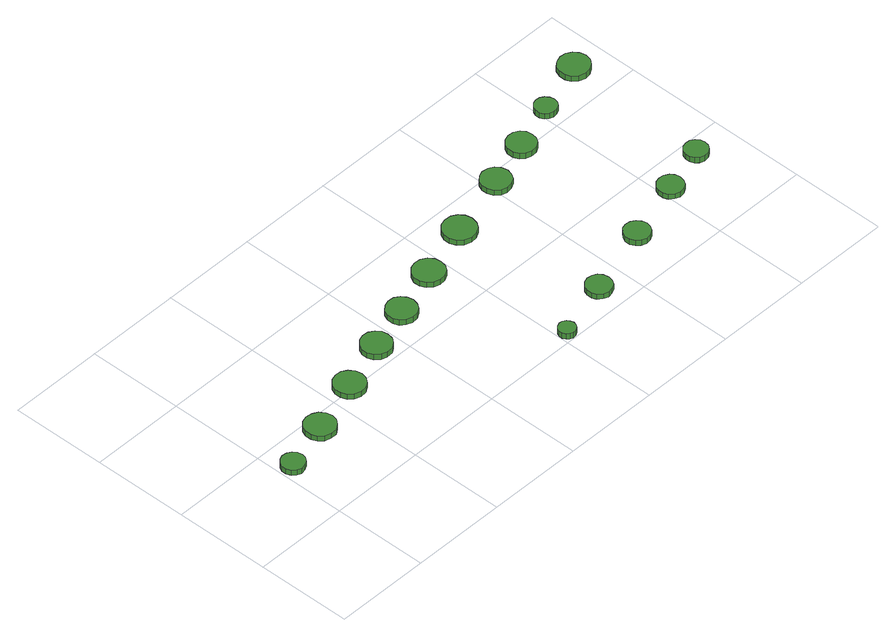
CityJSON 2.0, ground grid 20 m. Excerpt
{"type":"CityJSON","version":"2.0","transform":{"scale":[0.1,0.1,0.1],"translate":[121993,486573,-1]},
"CityObjects":{
"tree1":{"type":"SolitaryVegetationObject","attributes":{"function":"something"},"geometry":[{"type":"MultiSurface","lod":"1","boundaries":[[[0,1,2,3,4,5,6,7,8,9,10,11,12,13,14]],[[15,16,17,18,19,20,21,22,23,24,25,26,27,28,29]],[[0,29,28,1]],[[1,28,27,2]],[[2,27,26,3]],[[3,26,25,4]],[[4,25,24,5]],[[5,24,23,6]],[[6,23,22,7]],[[7,22,21,8]],[[8,21,20,9]],[[9,20,19,10]],[[10,19,18,11]],[[11,18,17,12]],[[12,17,16,13]],[[13,16,15,14]],[[14,15,29,0]]]}]},
"tree2":{"type":"SolitaryVegetationObject","attributes":{"function":"something"},"geometry":[{"type":"MultiSurface","lod":"1","boundaries":[[[30,31,32,33,34,35,36,37,38,39,40,41,42,43,44]],[[45,46,47,48,49,50,51,52,53,54,55,56,57,58,59]],[[30,59,58,31]],[[31,58,57,32]],[[32,57,56,33]],[[33,56,55,34]],[[34,55,54,35]],[[35,54,53,36]],[[36,53,52,37]],[[37,52,51,38]],[[38,51,50,39]],[[39,50,49,40]],[[40,49,48,41]],[[41,48,47,42]],[[42,47,46,43]],[[43,46,45,44]],[[44,45,59,30]]]}]},
"tree3":{"type":"SolitaryVegetationObject","attributes":{"function":"something"},"geometry":[{"type":"MultiSurface","lod":"1","boundaries":[[[60,61,62,63,64,65,66,67,68,69,70,71,72,73,74]],[[75,76,77,78,79,80,81,82,83,84,85,86,87,88,89]],[[60,89,88,61]],[[61,88,87,62]],[[62,87,86,63]],[[63,86,85,64]],[[64,85,84,65]],[[65,84,83,66]],[[66,83,82,67]],[[67,82,81,68]],[[68,81,80,69]],[[69,80,79,70]],[[70,79,78,71]],[[71,78,77,72]],[[72,77,76,73]],[[73,76,75,74]],[[74,75,89,60]]]}]},
"tree4":{"type":"SolitaryVegetationObject","attributes":{"function":"something"},"geometry":[{"type":"MultiSurface","lod":"1","boundaries":[[[90,91,92,93,94,95,96,97,98,99,100,101,102,103,104]],[[105,106,107,108,109,110,111,112,113,114,115,116,117,118,119]],[[90,119,118,91]],[[91,118,117,92]],[[92,117,116,93]],[[93,116,115,94]],[[94,115,114,95]],[[95,114,113,96]],[[96,113,112,97]],[[97,112,111,98]],[[98,111,110,99]],[[99,110,109,100]],[[100,109,108,101]],[[101,108,107,102]],[[102,107,106,103]],[[103,106,105,104]],[[104,105,119,90]]]}]},
"tree5":{"type":"SolitaryVegetationObject","attributes":{"function":"something"},"geometry":[{"type":"MultiSurface","lod":"1","boundaries":[[[120,121,122,123,124,125,126,127,128,129,130,131,132,133,134]],[[135,136,137,138,139,140,141,142,143,144,145,146,147,148,149]],[[120,149,148,121]],[[121,148,147,122]],[[122,147,146,123]],[[123,146,145,124]],[[124,145,144,125]],[[125,144,143,126]],[[126,143,142,127]],[[127,142,141,128]],[[128,141,140,129]],[[129,140,139,130]],[[130,139,138,131]],[[131,138,137,132]],[[132,137,136,133]],[[133,136,135,134]],[[134,135,149,120]]]}]},
"tree6":{"type":"SolitaryVegetationObject","attributes":{"function":"something"},"geometry":[{"type":"MultiSurface","lod":"1","boundaries":[[[150,151,152,153,154,155,156,157,158,159,160,161,162,163,164]],[[165,166,167,168,169,170,171,172,173,174,175,176,177,178,179]],[[150,179,178,151]],[[151,178,177,152]],[[152,177,176,153]],[[153,176,175,154]],[[154,175,174,155]],[[155,174,173,156]],[[156,173,172,157]],[[157,172,171,158]],[[158,171,170,159]],[[159,170,169,160]],[[160,169,168,161]],[[161,168,167,162]],[[162,167,166,163]],[[163,166,165,164]],[[164,165,179,150]]]}]},
"tree7":{"type":"SolitaryVegetationObject","attributes":{"function":"something"},"geometry":[{"type":"MultiSurface","lod":"1","boundaries":[[[180,181,182,183,184,185,186,187,188,189,190,191,192,193,194]],[[195,196,197,198,199,200,201,202,203,204,205,206,207,208,209]],[[180,209,208,181]],[[181,208,207,182]],[[182,207,206,183]],[[183,206,205,184]],[[184,205,204,185]],[[185,204,203,186]],[[186,203,202,187]],[[187,202,201,188]],[[188,201,200,189]],[[189,200,199,190]],[[190,199,198,191]],[[191,198,197,192]],[[192,197,196,193]],[[193,196,195,194]],[[194,195,209,180]]]}]},
"tree8":{"type":"SolitaryVegetationObject","attributes":{"function":"something"},"geometry":[{"type":"MultiSurface","lod":"1","boundaries":[[[210,211,212,213,214,215,216,217,218,219,220,221,222,223,224]],[[225,226,227,228,229,230,231,232,233,234,235,236,237,238,239]],[[210,239,238,211]],[[211,238,237,212]],[[212,237,236,213]],[[213,236,235,214]],[[214,235,234,215]],[[215,234,233,216]],[[216,233,232,217]],[[217,232,231,218]],[[218,231,230,219]],[[219,230,229,220]],[[220,229,228,221]],[[221,228,227,222]],[[222,227,226,223]],[[223,226,225,224]],[[224,225,239,210]]]}]},
"tree9":{"type":"SolitaryVegetationObject","attributes":{"function":"something"},"geometry":[{"type":"MultiSurface","lod":"1","boundaries":[[[240,241,242,243,244,245,246,247,248,249,250,251,252,253,254]],[[255,256,257,258,259,260,261,262,263,264,265,266,267,268,269]],[[240,269,268,241]],[[241,268,267,242]],[[242,267,266,243]],[[243,266,265,244]],[[244,265,264,245]],[[245,264,263,246]],[[246,263,262,247]],[[247,262,261,248]],[[248,261,260,249]],[[249,260,259,250]],[[250,259,258,251]],[[251,258,257,252]],[[252,257,256,253]],[[253,256,255,254]],[[254,255,269,240]]]}]},
"tree10":{"type":"SolitaryVegetationObject","attributes":{"function":"something"},"geometry":[{"type":"MultiSurface","lod":"1","boundaries":[[[270,271,272,273,274,275,276,277,278,279,280,281,282,283,284]],[[285,286,287,288,289,290,291,292,293,294,295,296,297,298,299]],[[270,299,298,271]],[[271,298,297,272]],[[272,297,296,273]],[[273,296,295,274]],[[274,295,294,275]],[[275,294,293,276]],[[276,293,292,277]],[[277,292,291,278]],[[278,291,290,279]],[[279,290,289,280]],[[280,289,288,281]],[[281,288,287,282]],[[282,287,286,283]],[[283,286,285,284]],[[284,285,299,270]]]}]},
"tree11":{"type":"SolitaryVegetationObject","attributes":{"function":"something"},"geometry":[{"type":"MultiSurface","lod":"1","boundaries":[[[300,301,302,303,304,305,306,307,308,309,310,311,312,313,314]],[[315,316,317,318,319,320,321,322,323,324,325,326,327,328,329]],[[300,329,328,301]],[[301,328,327,302]],[[302,327,326,303]],[[303,326,325,304]],[[304,325,324,305]],[[305,324,323,306]],[[306,323,322,307]],[[307,322,321,308]],[[308,321,320,309]],[[309,320,319,310]],[[310,319,318,311]],[[311,318,317,312]],[[312,317,316,313]],[[313,316,315,314]],[[314,315,329,300]]]}]},
"tree12":{"type":"SolitaryVegetationObject","attributes":{"function":"something"},"geometry":[{"type":"MultiSurface","lod":"1","boundaries":[[[330,331,332,333,334,335,336,337,338,339,340,341,342,343,344]],[[345,346,347,348,349,350,351,352,353,354,355,356,357,358,359]],[[330,359,358,331]],[[331,358,357,332]],[[332,357,356,333]],[[333,356,355,334]],[[334,355,354,335]],[[335,354,353,336]],[[336,353,352,337]],[[337,352,351,338]],[[338,351,350,339]],[[339,350,349,340]],[[340,349,348,341]],[[341,348,347,342]],[[342,347,346,343]],[[343,346,345,344]],[[344,345,359,330]]]}]},
"tree13":{"type":"SolitaryVegetationObject","attributes":{"function":"something"},"geometry":[{"type":"MultiSurface","lod":"1","boundaries":[[[360,361,362,363,364,365,366,367,368,369,370,371,372,373,374]],[[375,376,377,378,379,380,381,382,383,384,385,386,387,388,389]],[[360,389,388,361]],[[361,388,387,362]],[[362,387,386,363]],[[363,386,385,364]],[[364,385,384,365]],[[365,384,383,366]],[[366,383,382,367]],[[367,382,381,368]],[[368,381,380,369]],[[369,380,379,370]],[[370,379,378,371]],[[371,378,377,372]],[[372,377,376,373]],[[373,376,375,374]],[[374,375,389,360]]]}]},
"tree14":{"type":"SolitaryVegetationObject","attributes":{"function":"something"},"geometry":[{"type":"MultiSurface","lod":"1","boundaries":[[[390,391,392,393,394,395,396,397,398,399,400,401,402,403,404]],[[405,406,407,408,409,410,411,412,413,414,415,416,417,418,419]],[[390,419,418,391]],[[391,418,417,392]],[[392,417,416,393]],[[393,416,415,394]],[[394,415,414,395]],[[395,414,413,396]],[[396,413,412,397]],[[397,412,411,398]],[[398,411,410,399]],[[399,410,409,400]],[[400,409,408,401]],[[401,408,407,402]],[[402,407,406,403]],[[403,406,405,404]],[[404,405,419,390]]]}]},
"tree15":{"type":"SolitaryVegetationObject","attributes":{"function":"something"},"geometry":[{"type":"MultiSurface","lod":"1","boundaries":[[[420,421,422,423,424,425,426,427,428,429,430,431,432,433,434]],[[435,436,437,438,439,440,441,442,443,444,445,446,447,448,449]],[[420,449,448,421]],[[421,448,447,422]],[[422,447,446,423]],[[423,446,445,424]],[[424,445,444,425]],[[425,444,443,426]],[[426,443,442,427]],[[427,442,441,428]],[[428,441,440,429]],[[429,440,439,430]],[[430,439,438,431]],[[431,438,437,432]],[[432,437,436,433]],[[433,436,435,434]],[[434,435,449,420]]]}]},
"tree16":{"type":"SolitaryVegetationObject","attributes":{"function":"something"},"geometry":[{"type":"MultiSurface","lod":"1","boundaries":[[[450,451,452,453,454,455,456,457,458,459,460,461,462,463,464]],[[465,466,467,468,469,470,471,472,473,474,475,476,477,478,479]],[[450,479,478,451]],[[451,478,477,452]],[[452,477,476,453]],[[453,476,475,454]],[[454,475,474,455]],[[455,474,473,456]],[[456,473,472,457]],[[457,472,471,458]],[[458,471,470,459]],[[459,470,469,460]],[[460,469,468,461]],[[461,468,467,462]],[[462,467,466,463]],[[463,466,465,464]],[[464,465,479,450]]]}]}
},
"vertices":[
[54,141,17],[52,151,17],[46,159,17],[37,164,17],[27,165,17],[18,162,17],[10,155,17],[6,146,17],[6,136,17],[10,126,17],[18,120,17],[27,116,17],[37,118,17],[46,123,17],[52,131,17],[52,131,5],[46,123,5],[37,118,5],[27,116,5],[18,120,5],[10,126,5],[6,136,5],[6,146,5],[10,155,5],[18,162,5],[27,165,5],[37,164,5],[46,159,5],[52,151,5],[54,141,5],
[165,171,17],[162,184,17],[154,195,17],[143,201,17],[130,203,17],[117,199,17],[107,190,17],[102,178,17],[102,165,17],[107,153,17],[117,144,17],[130,140,17],[143,141,17],[154,148,17],[162,158,17],[162,158,5],[154,148,5],[143,141,5],[130,140,5],[117,144,5],[107,153,5],[102,165,5],[102,178,5],[107,190,5],[117,199,5],[130,203,5],[143,201,5],[154,195,5],[162,184,5],[165,171,5],
[281,207,17],[278,220,17],[270,231,17],[259,238,17],[246,239,17],[233,235,17],[223,226,17],[218,214,17],[218,201,17],[223,188,17],[233,180,17],[246,175,17],[259,177,17],[270,183,17],[278,194,17],[278,194,5],[270,183,5],[259,177,5],[246,175,5],[233,180,5],[223,188,5],[218,201,5],[218,214,5],[223,226,5],[233,235,5],[246,239,5],[259,238,5],[270,231,5],[278,220,5],[281,207,5],
[387,242,18],[385,255,18],[377,265,18],[366,272,18],[353,273,18],[341,269,18],[331,260,18],[326,249,18],[326,236,18],[331,224,18],[341,215,18],[353,211,18],[366,212,18],[377,219,18],[385,229,18],[385,229,5],[377,219,5],[366,212,5],[353,211,5],[341,215,5],[331,224,5],[326,236,5],[326,249,5],[331,260,5],[341,269,5],[353,273,5],[366,272,5],[377,265,5],[385,255,5],[387,242,5],
[484,270,18],[481,283,18],[474,293,18],[463,300,18],[450,301,18],[438,297,18],[428,289,18],[423,277,18],[423,264,18],[428,252,18],[438,244,18],[450,240,18],[463,241,18],[474,247,18],[481,258,18],[481,258,5],[474,247,5],[463,241,5],[450,240,5],[438,244,5],[428,252,5],[423,264,5],[423,277,5],[428,289,5],[438,297,5],[450,301,5],[463,300,5],[474,293,5],[481,283,5],[484,270,5],
[637,20,18],[635,27,18],[631,33,18],[624,37,18],[617,38,18],[610,35,18],[605,30,18],[602,24,18],[602,16,18],[605,10,18],[610,5,18],[617,2,18],[624,3,18],[631,7,18],[635,13,18],[635,13,5],[631,7,5],[624,3,5],[617,2,5],[610,5,5],[605,10,5],[602,16,5],[602,24,5],[605,30,5],[610,35,5],[617,38,5],[624,37,5],[631,33,5],[635,27,5],[637,20,5],
[591,303,17],[589,316,17],[581,327,17],[569,334,17],[556,335,17],[543,331,17],[533,322,17],[527,310,17],[527,296,17],[533,284,17],[543,275,17],[556,271,17],[569,272,17],[581,279,17],[589,290,17],[589,290,5],[581,279,5],[569,272,5],[556,271,5],[543,275,5],[533,284,5],[527,296,5],[527,310,5],[533,322,5],[543,331,5],[556,335,5],[569,334,5],[581,327,5],[589,316,5],[591,303,5],
[766,55,18],[764,66,18],[758,75,18],[748,80,18],[737,81,18],[727,78,18],[718,70,18],[714,60,18],[714,49,18],[718,39,18],[727,32,18],[737,28,18],[748,30,18],[758,35,18],[764,44,18],[764,44,6],[758,35,6],[748,30,6],[737,28,6],[727,32,6],[718,39,6],[714,49,6],[714,60,6],[718,70,6],[727,78,6],[737,81,6],[748,80,6],[758,75,6],[764,66,6],[766,55,6],
[712,339,17],[709,353,17],[701,364,17],[689,371,17],[675,372,17],[661,368,17],[651,359,17],[645,346,17],[645,332,17],[651,319,17],[661,310,17],[675,305,17],[689,307,17],[701,314,17],[709,325,17],[709,325,5],[701,314,5],[689,307,5],[675,305,5],[661,310,5],[651,319,5],[645,332,5],[645,346,5],[651,359,5],[661,368,5],[675,372,5],[689,371,5],[701,364,5],[709,353,5],[712,339,5],
[916,101,18],[913,111,18],[907,120,18],[897,126,18],[886,127,18],[876,124,18],[868,116,18],[863,106,18],[863,95,18],[868,85,18],[876,78,18],[886,74,18],[897,75,18],[907,81,18],[913,90,18],[913,90,5],[907,81,5],[897,75,5],[886,74,5],[876,78,5],[868,85,5],[863,95,5],[863,106,5],[868,116,5],[876,124,5],[886,127,5],[897,126,5],[907,120,5],[913,111,5],[916,101,5],
[847,378,17],[844,391,17],[837,401,17],[826,407,17],[813,409,17],[801,405,17],[791,396,17],[786,384,17],[786,372,17],[791,360,17],[801,351,17],[813,347,17],[826,349,17],[837,355,17],[844,366,17],[844,366,5],[837,355,5],[826,349,5],[813,347,5],[801,351,5],[791,360,5],[786,372,5],[786,384,5],[791,396,5],[801,405,5],[813,409,5],[826,407,5],[837,401,5],[844,391,5],[847,378,5],
[943,407,20],[941,420,20],[934,430,20],[923,436,20],[911,437,20],[899,433,20],[890,425,20],[885,414,20],[885,401,20],[890,390,20],[899,382,20],[911,378,20],[923,379,20],[934,385,20],[941,395,20],[941,395,7],[934,385,7],[923,379,7],[911,378,7],[899,382,7],[890,390,7],[885,401,7],[885,414,7],[890,425,7],[899,433,7],[911,437,7],[923,436,7],[934,430,7],[941,420,7],[943,407,7],
[1045,140,17],[1043,151,17],[1037,159,17],[1027,165,17],[1016,166,17],[1006,163,17],[997,155,17],[993,145,17],[993,134,17],[997,124,17],[1006,117,17],[1016,113,17],[1027,115,17],[1037,120,17],[1043,129,17],[1043,129,5],[1037,120,5],[1027,115,5],[1016,113,5],[1006,117,5],[997,124,5],[993,134,5],[993,145,5],[997,155,5],[1006,163,5],[1016,166,5],[1027,165,5],[1037,159,5],[1043,151,5],[1045,140,5],
[1035,439,23],[1033,448,23],[1027,456,23],[1019,461,23],[1010,462,23],[1001,459,23],[994,452,23],[990,444,23],[990,434,23],[994,426,23],[1001,420,23],[1010,417,23],[1019,418,23],[1027,422,23],[1033,430,23],[1033,430,10],[1027,422,10],[1019,418,10],[1010,417,10],[1001,420,10],[994,426,10],[990,434,10],[990,444,10],[994,452,10],[1001,459,10],[1010,462,10],[1019,461,10],[1027,456,10],[1033,448,10],[1035,439,10],
[1141,169,18],[1139,179,18],[1133,187,18],[1125,192,18],[1115,193,18],[1105,190,18],[1098,183,18],[1094,174,18],[1094,164,18],[1098,155,18],[1105,148,18],[1115,145,18],[1125,146,18],[1133,151,18],[1139,159,18],[1139,159,5],[1133,151,5],[1125,146,5],[1115,145,5],[1105,148,5],[1098,155,5],[1094,164,5],[1094,174,5],[1098,183,5],[1105,190,5],[1115,193,5],[1125,192,5],[1133,187,5],[1139,179,5],[1141,169,5],
[1154,473,27],[1151,486,27],[1143,496,27],[1132,503,27],[1119,504,27],[1106,500,27],[1096,492,27],[1091,479,27],[1091,466,27],[1096,454,27],[1106,445,27],[1119,441,27],[1132,443,27],[1143,449,27],[1151,460,27],[1151,460,14],[1143,449,14],[1132,443,14],[1119,441,14],[1106,445,14],[1096,454,14],[1091,466,14],[1091,479,14],[1096,492,14],[1106,500,14],[1119,504,14],[1132,503,14],[1143,496,14],[1151,486,14],[1154,473,14]
]}
